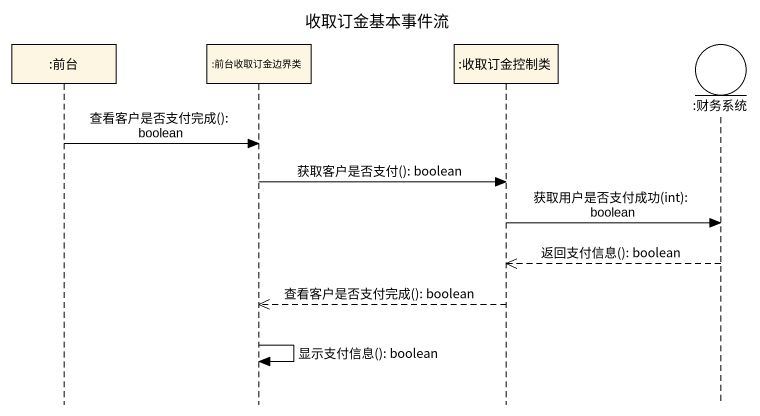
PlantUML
@startuml
title 收取订金基本事件流
hide footbox
participant ":前台" as 前台
participant ":前台收取订金边界类" as 前台收取订金边界类
participant ":收取订金控制类" as 收取订金控制类
entity ":财务系统" as 财务系统

前台 -> 前台收取订金边界类 : 查看客户是否支付完成(): boolean
前台收取订金边界类 -> 收取订金控制类 : 获取客户是否支付(): boolean
收取订金控制类 -> 财务系统 : 获取用户是否支付成功(int): boolean
财务系统 -->> 收取订金控制类 : 返回支付信息(): boolean
收取订金控制类 -->> 前台收取订金边界类 : 查看客户是否支付完成(): boolean
前台收取订金边界类 -> 前台收取订金边界类 : 显示支付信息(): boolean
@enduml
